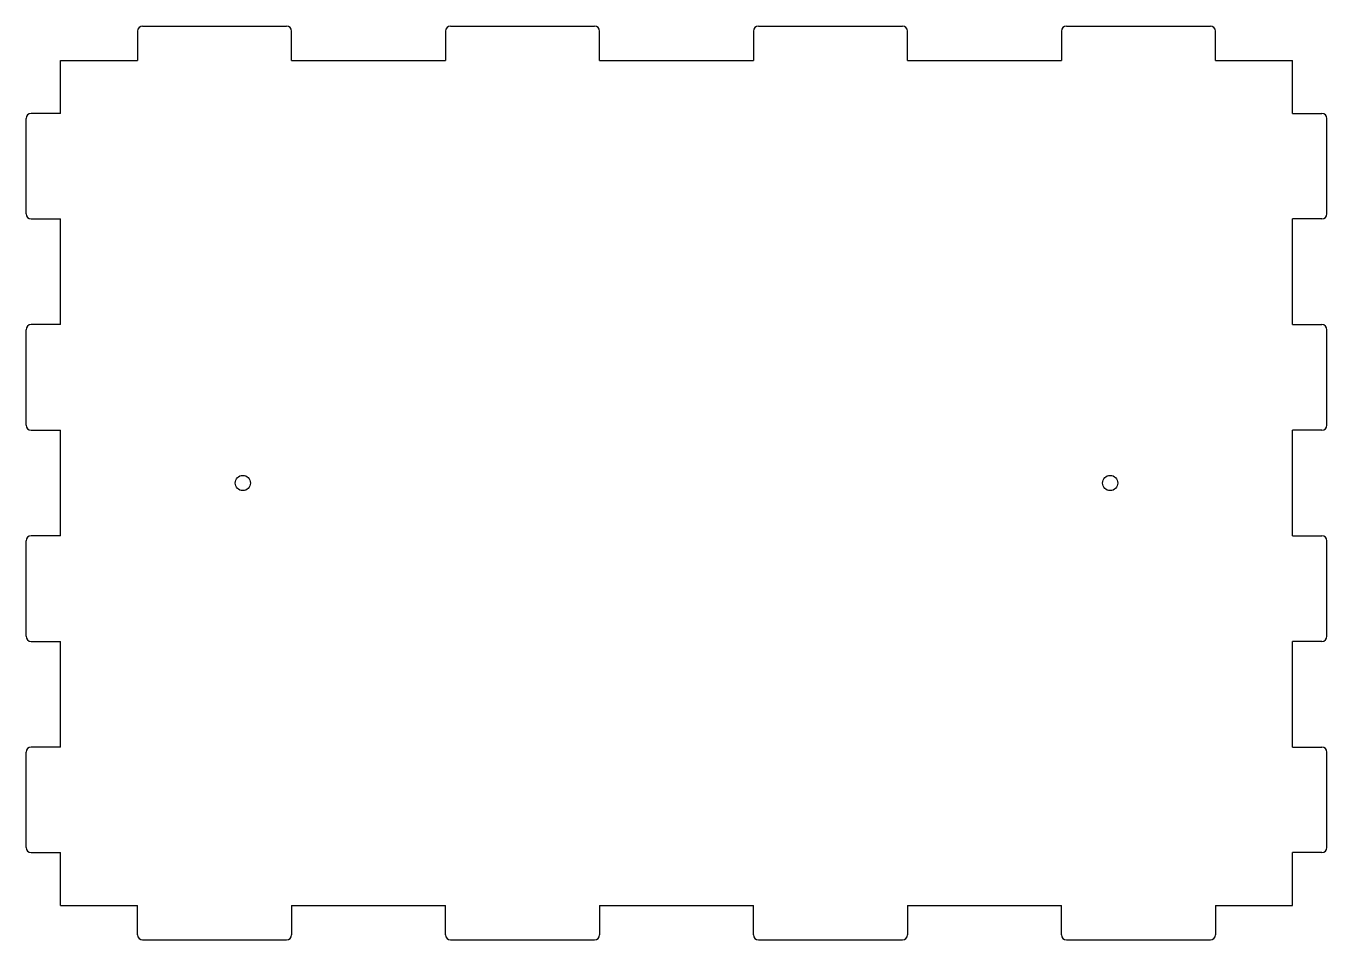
# Model space of a CAD drawing. Header units: millimetres. Extents: x 0 to 512, y 0 to 360.
import ezdxf

# ---------------------------------------------------------------- set-up
doc = ezdxf.new("R2010")
doc.units = ezdxf.units.MM
doc.layers.add('CutProfile', color=7, linetype='CONTINUOUS')

msp = doc.modelspace()

# ---------------------------------------------------------------- linework, layer by layer
at = {"layer": 'CutProfile'}
for p, q in [((45.9, 359.6), (102.5, 359.6)), ((167.1, 359.6), (223.7, 359.6)), ((288.3, 359.6), (344.9, 359.6)), ((409.5, 359.6), (466.1, 359.6)), ((43.9, 357.6), (43.9, 346)), ((104.5, 346), (104.5, 357.6)), ((165.1, 357.6), (165.1, 346)), ((225.7, 346), (225.7, 357.6)), ((286.3, 357.6), (286.3, 346)), ((346.9, 346), (346.9, 357.6)), ((407.5, 357.6), (407.5, 346)), ((468.1, 346), (468.1, 357.6)), ((13.6, 346), (43.9, 346)), ((13.6, 325.225), (13.6, 346)), ((104.5, 346), (165.1, 346)), ((225.7, 346), (286.3, 346)), ((346.9, 346), (407.5, 346)), ((468.1, 346), (498.4, 346)), ((498.4, 325.225), (498.4, 346)), ((0, 285.675), (0, 323.225)), ((13.6, 325.225), (2, 325.225)), ((498.4, 325.225), (510, 325.225)), ((512, 285.675), (512, 323.225)), ((2, 283.675), (13.6, 283.675)), ((13.6, 242.125), (13.6, 283.675)), ((498.4, 242.125), (498.4, 283.675)), ((510, 283.675), (498.4, 283.675)), ((13.6, 242.125), (2, 242.125)), ((498.4, 242.125), (510, 242.125)), ((0, 202.575), (0, 240.125)), ((512, 202.575), (512, 240.125)), ((2, 200.575), (13.6, 200.575)), ((13.6, 159.025), (13.6, 200.575)), ((498.4, 159.025), (498.4, 200.575)), ((510, 200.575), (498.4, 200.575)), ((13.6, 159.025), (2, 159.025)), ((498.4, 159.025), (510, 159.025)), ((0, 119.475), (0, 157.025)), ((512, 119.475), (512, 157.025)), ((2, 117.475), (13.6, 117.475)), ((13.6, 75.925), (13.6, 117.475)), ((498.4, 75.925), (498.4, 117.475)), ((510, 117.475), (498.4, 117.475)), ((0, 36.375), (0, 73.925)), ((13.6, 75.925), (2, 75.925)), ((498.4, 75.925), (510, 75.925)), ((512, 36.375), (512, 73.925)), ((2, 34.375), (13.6, 34.375)), ((13.6, 13.6), (13.6, 34.375)), ((498.4, 13.6), (498.4, 34.375)), ((510, 34.375), (498.4, 34.375)), ((13.6, 13.6), (43.9, 13.6)), ((43.9, 2), (43.9, 13.6)), ((104.5, 13.6), (104.5, 2)), ((104.5, 13.6), (165.1, 13.6)), ((165.1, 2), (165.1, 13.6)), ((225.7, 13.6), (225.7, 2)), ((225.7, 13.6), (286.3, 13.6)), ((286.3, 2), (286.3, 13.6)), ((346.9, 13.6), (346.9, 2)), ((346.9, 13.6), (407.5, 13.6)), ((407.5, 2), (407.5, 13.6)), ((468.1, 13.6), (468.1, 2)), ((468.1, 13.6), (498.4, 13.6)), ((45.9, 0), (102.5, 0)), ((167.1, 0), (223.7, 0)), ((288.3, 0), (344.9, 0)), ((409.5, 0), (466.1, 0))]:
    msp.add_line(p, q, dxfattribs=at)
for centre in [(85.333, 179.8), (426.667, 179.8)]:
    msp.add_circle(centre, 3, dxfattribs=at)
for centre, start, end in [((45.9, 357.6), 90, 180), ((102.5, 357.6), 0, 90), ((167.1, 357.6), 90, 180), ((223.7, 357.6), 0, 90), ((288.3, 357.6), 90, 180), ((344.9, 357.6), 0, 90), ((409.5, 357.6), 90, 180), ((466.1, 357.6), 0, 90), ((2, 323.225), 90, 180), ((510, 323.225), 0, 90), ((2, 285.675), 180, -90), ((510, 285.675), -90, 0), ((2, 240.125), 90, 180), ((510, 240.125), 0, 90), ((2, 202.575), 180, -90), ((510, 202.575), -90, 0), ((2, 157.025), 90, 180), ((510, 157.025), 0, 90), ((2, 119.475), 180, -90), ((510, 119.475), -90, 0), ((2, 73.925), 90, 180), ((510, 73.925), 0, 90), ((2, 36.375), 180, -90), ((510, 36.375), -90, 0), ((45.9, 2), 180, -90), ((102.5, 2), -90, 0), ((167.1, 2), 180, -90), ((223.7, 2), -90, 0), ((288.3, 2), 180, -90), ((344.9, 2), -90, 0), ((409.5, 2), 180, -90), ((466.1, 2), -90, 0)]:
    msp.add_arc(centre, 2, start, end, dxfattribs=at)

doc.saveas('drawing.dxf')
